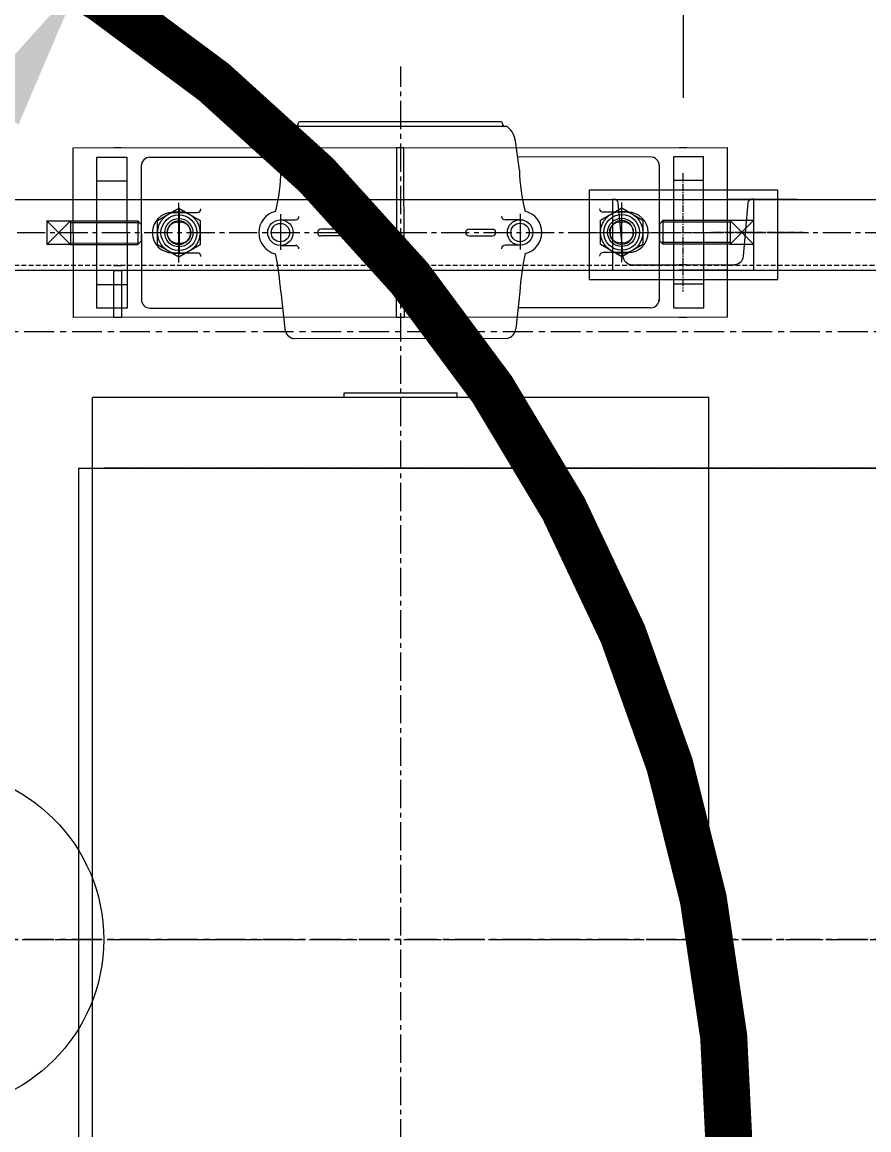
# Model space of a CAD drawing. Header units: millimetres. Extents: x -243837 to -5443, y 40 to 285140.
# Drawn here: x -189461 to -188113, y 40380 to 42142 of the extents above; entities that cross this region are included whole.
import ezdxf

# ---------------------------------------------------------------- set-up
doc = ezdxf.new("R2010")
doc.units = ezdxf.units.MM
for name, pattern in [('CENTER', [50.79999999999998, 31.75, -6.349999999999998, 6.349999999999998, -6.349999999999998]), ('CENTER2', [1.125, 0.75, -0.125, 0.125, -0.125]), ('HIDDEN', [0.375, 0.25, -0.125])]:
    doc.linetypes.add(name, pattern=pattern)
for name, color, linetype, lineweight in [('CEN', 1, 'CENTER', 9), ('R-CENTER', 1, 'CENTER2', 5), ('R-HIDDEN', 3, 'HIDDEN', 9), ('R-OBJECT', 2, 'Continuous', 20)]:
    doc.layers.add(name, color=color, linetype=linetype, lineweight=lineweight)
doc.styles.add('KA', font='romans.shx', dxfattribs={"width": 0.7})
doc.dimstyles.new('KAT', dxfattribs={"dimscale": 125, "dimtxt": 2.5, "dimasz": 2, "dimexe": 1, "dimexo": 0.06, "dimgap": 0.5, "dimtad": 1, "dimdec": 0, "dimzin": 0, "dimdsep": 46, "dimtxsty": 'KA', "dimcen": 1.5, "dimclrd": 1, "dimclre": 1, "dimclrt": 4, "dimadec": 0, "dimazin": 0, "dimtfac": 1, "dimtdec": 0, "dimtmove": 0, "dimatfit": 2, "dimfxl": 1.5, "dimtolj": 1, "dimtzin": 0, "dimarcsym": 0})

# ---------------------------------------------------------------- blocks, each defined once
blk = doc.blocks.new('*D986')
at = {"color": 1, "lineweight": -2, "transparency": 16777216}
for p, q in [((7448.748611658186, 10158.31451015653), (6916.63717729268, 10158.31451015653)), ((6996.63717729268, 9998.314510156528), (6996.63717729268, 9318.314510156531)), ((7448.748611658186, 9158.314510156531), (6916.63717729268, 9158.314510156531))]:
    blk.add_line(p, q, dxfattribs=at)
at = {"color": 1, "transparency": 16777216}
for points in [[(6969.970510626013, 9998.314510156528), (7023.303843959347, 9998.314510156528), (6996.63717729268, 10158.31451015653)], [(6969.970510626013, 9318.314510156531), (7023.303843959347, 9318.314510156531), (6996.63717729268, 9158.314510156531)]]:
    blk.add_solid(points, dxfattribs=at)
at = {"layer": 'DEFPOINTS', "color": 0, "transparency": 16777216}
for p in [(7528.748611658186, 10158.31451015653), (6996.63717729268, 9158.314510156531), (7528.748611658186, 9158.314510156531)]:
    blk.add_point(p, dxfattribs=at)
at = {"color": 4, "transparency": 16777216, "insert": (6996.63717729268, 9658.314510156531), "char_height": 200, "attachment_point": 5, "rotation": 90, "style": 'KA'}
blk.add_mtext('\\A1;1000\\P Belt Width', dxfattribs=at)
blk = doc.blocks.new('*D987')
at = {"color": 1, "lineweight": -2, "transparency": 16777216}
for p, q in [((7870.748611649818, 10669.01414613558), (7870.748611649818, 10893.42127120977)), ((8170.748611649004, 10551.13760602455), (8170.748611649004, 10893.42127120977)), ((7710.748611649818, 10813.42127120977), (7550.748611649818, 10813.42127120977)), ((7870.748611649818, 10813.42127120977), (8170.748611649004, 10813.42127120977)), ((8330.748611649004, 10813.42127120977), (8930.748611649004, 10813.42127120977))]:
    blk.add_line(p, q, dxfattribs=at)
at = {"color": 1, "transparency": 16777216}
for points in [[(7710.748611649818, 10840.08793787643), (7710.748611649818, 10786.7546045431), (7870.748611649818, 10813.42127120977)], [(8330.748611649004, 10840.08793787643), (8330.748611649004, 10786.7546045431), (8170.748611649004, 10813.42127120977)]]:
    blk.add_solid(points, dxfattribs=at)
at = {"layer": 'DEFPOINTS', "color": 0, "transparency": 16777216}
for p in [(7870.748611649818, 10813.42127120977), (7870.748611649818, 10589.01414613558, 155.7432989474138), (8170.748611649004, 10471.13760602455, 155.7432989474138)]:
    blk.add_point(p, dxfattribs=at)
at = {"color": 4, "transparency": 16777216, "insert": (8710.748611649004, 10953.42127120977), "char_height": 200, "attachment_point": 5, "style": 'KA'}
blk.add_mtext('\\A1;300', dxfattribs=at)
blk = doc.blocks.new('*D985')
at = {"color": 1, "lineweight": -2, "transparency": 16777216}
for p, q in [((7528.862988458448, 10672.01983736577), (8193.418063869318, 11711.23138108746)), ((6720.748611658082, 9408.314510159938), (7442.66412159974, 10537.22460246382))]:
    blk.add_line(p, q, dxfattribs=at)
at = {"color": 1, "transparency": 16777216}
blk.add_solid([(7420.19824911608, 10551.5910802736), (7465.1299940834, 10522.85812465403), (7528.862988458448, 10672.01983736577)], dxfattribs=at)
at = {"layer": 'DEFPOINTS', "color": 0, "transparency": 16777216}
for p in [(7528.862988458448, 10672.01983736577, 26.72208221779034), (6720.748611658082, 9408.314510159938, 26.72208221779034)]:
    blk.add_point(p, dxfattribs=at)
at = {"color": 4, "transparency": 16777216, "insert": (7885.116402350457, 11488.98257918033), "char_height": 200, "attachment_point": 5, "rotation": 57.40189524372321, "style": 'KA'}
blk.add_mtext('\\A1;R1500', dxfattribs=at)
blk = doc.blocks.new('RL41.234 NEW')
at = {"color": 1, "linetype": 'CENTER', "lineweight": 9}
for p, q in [((6810.715218419398, 10303.31451015793, 49.71910366080719), (12326.82389123757, 10303.31451015793, 42.87114522195419)), ((6810.715218419398, 9658.314510157928, 49.71910366080719), (12317.22564550881, 9658.314510157928, 42.88216957448506))]:
    blk.add_line(p, q, dxfattribs=at)
at = {"color": 2, "linetype": 'CENTER2'}
blk.add_line((12326.82389123757, 10158.31451015886, 327.1578708930293), (7555.593060922067, 10158.31451015886, 335.3536549290191), dxfattribs=at)
at = {"color": 6, "const_width": 50, "elevation": 47.42367024734764}
blk.add_lwpolyline([(8220.748611658084, 4158.314510163051), (8220.748611658084, 9408.31451015994, 0.4142135623730426), (6720.748611658317, 10908.31451015993), (4870.793231582225, 10908.31451016025)], format="xyb", dxfattribs=at)
blk.add_circle((7374.748611656323, 9658.314510157928, 34.90280000211161), 180.874993394129)
at = {"layer": 'CEN', "color": 1}
blk.add_line((10245.79323158432, 9658.314510155138, 47.42367024734764), (4495.793231586184, 9658.31451015886, 47.42367024734764), dxfattribs=at)
at = {"layer": 'R-CENTER', "ltscale": 40}
for p, q in [((7870.74861165855, 8582.71899180532, 62.14564262811839), (7870.748611657837, 10584.30963018907, 34.90280000211161)), ((6608.558553965137, 10408.31451015653, 34.90280000211161), (8973.539181002721, 10408.31451015653, 34.90280000211161)), ((6569.071398158863, 9658.314510156531, 34.90280000211161), (9000.000466521204, 9658.314510156531, 34.90280000211161))]:
    blk.add_line(p, q, dxfattribs=at)
at = {"layer": 'R-CENTER', "ltscale": 10}
for p, q in [((8170.241021261856, 10471.22339454306, 34.90280000211161), (8170.327455374718, 10345.57723251464, 34.90280000211161)), ((8068.271268070981, 10408.3126433968, 34.90280457634402), (8297.727156442896, 10408.4879836609, 34.90280000211161)), ((8068.735611253724, 10408.31451015653, 34.90280457634402), (8298.191559936226, 10408.31451015653, 34.90280000211161))]:
    blk.add_line(p, q, dxfattribs=at)
at = {"layer": 'R-HIDDEN', "ltscale": 20}
blk.add_line((6845.911596044272, 10373.71451015644, 34.90280000211161), (8745.911596046135, 10373.71451015644, 34.90280000211161), dxfattribs=at)
at = {"layer": 'R-OBJECT'}
for p, q in [((7976.765751694635, 10525.76721670119, 34.90280000211161), (7763.64120648925, 10525.6206047336, 34.90280000211161)), ((7983.720281998932, 10520.77253124317, 34.90280000211161), (7756.693554622427, 10520.61635572988, 34.90280000211161)), ((7762.008697047204, 10523.98584768282, 34.90280000211161), (7762.008764853075, 10523.88728019282, 34.90280000211161)), ((7978.400508745879, 10524.13470725821, 34.90280000211161), (7978.40057655175, 10524.03613976868, 34.90280000211161)), ((7743.746005525187, 10474.12866854587, 34.90280000211161), (7747.679559157536, 10502.72312105833, 34.90280000211161)), ((7996.731778138623, 10474.30270172436, 34.90280000211161), (7992.758887035146, 10502.89171526035, 34.90280000211161)), ((7523.22247890693, 10497.95521013079, 34.90280000211161), (8217.222314697996, 10498.4326243183, 34.90280000211161)), ((7523.346303913117, 10317.9552527211, 34.90280000211161), (7523.22247890693, 10497.95521013079, 34.90280000211161)), ((7574.222466838852, 10497.99029388198, 34.90280000211161), (7566.222468733162, 10497.98479054834, 34.90280000211161)), ((7874.222395855308, 10498.19666889137, 34.90280000211161), (7866.222397749618, 10498.19116555773, 34.90280000211161)), ((7866.222397749618, 10498.19116555773, 34.90280000211161), (7866.308112168059, 10373.59119503958, 34.90280000211161)), ((7874.308110275611, 10373.59669837322, 34.90280000211161), (7874.222395855308, 10498.19666889137, 34.90280000211161)), ((8166.222326764211, 10498.39754056664, 34.90280000211161), (8174.222324871764, 10498.40304390028, 34.90280000211161)), ((8217.222314697996, 10498.4326243183, 34.90280000211161), (8217.34613970232, 10318.43266690908, 34.90280000211161)), ((7548.2293521588, 10487.97241041403, 34.90280000211161), (7580.229344587147, 10487.99442374812, 34.90280000211161)), ((7548.339418829724, 10327.97244827229, 34.90280000211161), (7548.2293521588, 10487.97241041403, 34.90280000211161)), ((7580.229344587147, 10487.99442374812, 34.90280000211161), (7580.339411259934, 10327.99446160685, 34.90280000211161)), ((7595.42082629104, 10478.8466228993, 34.90280000211161), (7595.519439266369, 10335.49648846792, 34.90280000211161)), ((7604.572773170963, 10488.01117000323, 34.90280000211161), (7745.632245916247, 10488.10820719287, 34.90280000211161)), ((8135.885778767362, 10488.37666917791, 34.90280000211161), (7994.826306022078, 10488.27963198827, 34.90280000211161)), ((8145.050325871751, 10479.22472229892, 34.90280000211161), (8145.148938845217, 10335.87458786754, 34.90280000211161)), ((8192.229199779526, 10488.41542876711, 34.90280000211161), (8160.229207351178, 10488.39341543255, 34.90280000211161)), ((8160.229207351178, 10488.39341543255, 34.90280000211161), (8160.339274022102, 10328.39345329082, 34.90280000211161)), ((8192.33926645045, 10328.41546662537, 34.90280000211161), (8192.229199779526, 10488.41542876711, 34.90280000211161)), ((7548.246550076947, 10462.97241632933, 34.90280000211161), (7580.246542505294, 10462.99442966388, 34.90280000211161)), ((8192.246397697672, 10463.41543468241, 34.90280000211161), (8160.246405267462, 10463.39342134785, 34.90280000211161)), ((8070.683259518191, 10453.31431329403, 34.90280457634402), (8270.748611607894, 10453.46943531291, 34.90280272930399)), ((8070.683259518191, 10453.31431329403, 34.90280457634402), (8070.748611606032, 10358.31433577243, 34.90280457634402)), ((6695.911596044272, 10443.31451015653, 34.90280000211161), (8745.911596046135, 10443.31451015653, 34.90280000211161)), ((7612.775433932737, 10421.00717795327, 34.90280000211161), (7635.266492308423, 10434.01303406166, 34.90280000211161)), ((7635.306130907804, 10376.39182821441, 34.90280000211161), (7635.262598910675, 10439.67272797705, 34.90280000211161)), ((7635.266492308423, 10434.01303406166, 34.90280000211161), (7657.775423285857, 10421.03813420435, 34.90280000211161)), ((7635.451842139781, 10433.77375791933, 34.90280000211161), (7635.484247881293, 10386.66669732811, 34.90280000211161)), ((8082.775322725371, 10421.33049880074, 34.90280000211161), (8105.266381101057, 10434.33635490959, 34.90280000211161)), ((8105.081360648692, 10434.09682398302, 34.90280000211161), (8105.113766390205, 10386.9897633918, 34.90280000211161)), ((8105.306019698575, 10376.71514906188, 34.90280000211161), (8105.262487701446, 10439.99604882499, 34.90280000211161)), ((8105.266381101057, 10434.33635490959, 34.90280000211161), (8127.775312076628, 10421.36145505229, 34.90280000211161)), ((8217.260150115311, 10443.43263733214, 34.90280000211161), (8220.423133754477, 10443.43481320156, 34.90280000211161)), ((8220.423133754477, 10443.43481320156, 34.90280000211161), (8291.923116836071, 10443.48399924545, 34.90280000211161)), ((7495.275799076378, 10420.43596680056, 34.90280000211161), (7591.629942943648, 10420.50225044055, 34.90280000211161)), ((7495.275799076378, 10420.43596680056, 34.90280000211161), (7495.292996992663, 10395.43597271586, 34.90280000211161)), ((7520.292991078764, 10395.45317063354, 34.90280000211161), (7495.275799076378, 10420.43596680056, 34.90280000211161)), ((7495.292996992663, 10395.43597271586, 34.90280000211161), (7520.275793160617, 10420.45316471824, 34.90280000211161)), ((7520.275793160617, 10420.45316471824, 34.90280000211161), (7520.292991078764, 10395.45317063354, 34.90280000211161)), ((7591.629942943648, 10420.50225044055, 34.90280000211161), (7591.647140861794, 10395.50225635631, 34.90280000211161)), ((7591.629942943648, 10420.50225044055, 34.90280000211161), (7595.278283444539, 10416.85892599974, 34.90280000211161)), ((7612.793306532622, 10395.02642198711, 34.90280000211161), (7612.775433932737, 10421.00717795327, 34.90280000211161)), ((7628.565548359722, 10429.47174293747, 34.90280000211161), (7655.030398194984, 10429.48994855363, 34.90280000211161)), ((7657.775423285857, 10421.03813420435, 34.90280000211161), (7657.793295885742, 10395.0573782382, 34.90280000211161)), ((7743.090365519121, 10427.67992487656, 34.90280000211161), (7743.116285640121, 10390.00077778719, 34.90280000211161)), ((7743.094523665801, 10421.63537770942, 34.90280000211161), (7759.095846028373, 10421.64638528893, 34.90280000211161)), ((7997.455481388912, 10421.81035690069, 34.90280000211161), (7981.454159024477, 10421.79934932118, 34.90280000211161)), ((7997.451323242232, 10427.85490406783, 34.90280000211161), (7997.477243363232, 10390.17575697847, 34.90280000211161)), ((8082.793195323393, 10395.34974283458, 34.90280000211161), (8082.775322725371, 10421.33049880074, 34.90280000211161)), ((8111.973566766203, 10429.80428746309, 34.90280000211161), (8085.508716930941, 10429.78608184693, 34.90280000211161)), ((8127.775312076628, 10421.36145505229, 34.90280000211161), (8127.793184676513, 10395.38069908613, 34.90280000211161)), ((8148.921477747455, 10420.88562068356, 34.90280000211161), (8145.27815330711, 10417.23728018314, 34.90280000211161)), ((8245.275621616587, 10420.95190432355, 34.90280000211161), (8148.921477747455, 10420.88562068356, 34.90280000211161)), ((8148.921477747455, 10420.88562068356, 34.90280000211161), (8148.938675665602, 10395.88562659839, 34.90280000211161)), ((8220.275627530486, 10420.93470640587, 34.90280000211161), (8220.292825448632, 10395.93471232116, 34.90280000211161)), ((8245.292819532871, 10395.95191023884, 34.90280000211161), (8220.275627530486, 10420.93470640587, 34.90280000211161)), ((8220.292825448632, 10395.93471232116, 34.90280000211161), (8245.275621616587, 10420.95190432355, 34.90280000211161)), ((8245.275621616587, 10420.95190432355, 34.90280000211161), (8245.292819532871, 10395.95191023884, 34.90280000211161)), ((7520.276892126843, 10418.8556390541, 34.90280000211161), (7593.228567573547, 10418.9058237417, 34.90280000211161)), ((7595.278283444539, 10416.85892599974, 34.90280000211161), (7595.290465304002, 10399.15059685627, 34.90280000211161)), ((7633.630340517804, 10419.02104185488, 34.90280000211161), (7637.293639314667, 10419.02356189968, 34.90280000211161)), ((7810.903955416128, 10411.76411756327, 34.90280000211161), (7786.042140310004, 10411.7470147015, 34.90280000211161)), ((7943.286174898341, 10411.85518552422, 34.90280000211161), (7968.147990006328, 10411.872288386, 34.90280000211161)), ((8106.923157821715, 10419.34662796337, 34.90280000211161), (8103.259859026715, 10419.34410791857, 34.90280000211161)), ((8145.27815330711, 10417.23728018314, 34.90280000211161), (8145.290335164711, 10399.52895103967, 34.90280000211161)), ((8220.276726496711, 10419.33718074219, 34.90280000211161), (8147.325051048145, 10419.28699605459, 34.90280000211161)), ((7520.291892112538, 10397.05069629721, 34.90280000211161), (7593.243567561105, 10397.10088098481, 34.90280000211161)), ((7591.647140861794, 10395.50225635631, 34.90280000211161), (7595.290465304002, 10399.15059685627, 34.90280000211161)), ((7633.645460787535, 10397.04124907603, 34.90280000211161), (7637.308759584397, 10397.04376912083, 34.90280000211161)), ((7810.908923588067, 10404.54206540029, 34.90280000211161), (7786.047108480081, 10404.52496253852, 34.90280000211161)), ((7943.291143072143, 10404.63313336124, 34.90280000211161), (7968.152958178267, 10404.65023622302, 34.90280000211161)), ((8106.938278091446, 10397.36683518452, 34.90280000211161), (8103.274979294583, 10397.36431513926, 34.90280000211161)), ((8148.938675665602, 10395.88562659839, 34.90280000211161), (8145.290335164711, 10399.52895103967, 34.90280000211161)), ((8220.291726482406, 10397.5322379853, 34.90280000211161), (8147.340051037565, 10397.4820532977, 34.90280000211161)), ((7520.292991078764, 10395.45317063354, 34.90280000211161), (7495.292996994525, 10395.43597271586, 34.90280000211161)), ((7520.292991078764, 10395.45317063354, 34.90280000211161), (7591.647140861794, 10395.50225635631, 34.90280000211161)), ((7635.302237508193, 10382.05152212981, 34.90280000211161), (7612.793306532622, 10395.02642198711, 34.90280000211161)), ((7628.59505184491, 10386.58358957631, 34.90280000211161), (7655.059901678309, 10386.60179519247, 34.90280000211161)), ((7657.793295885742, 10395.0573782382, 34.90280000211161), (7635.302237508193, 10382.05152212981, 34.90280000211161)), ((7743.113137222201, 10394.57752013871, 34.90280000211161), (7759.114459586635, 10394.58852771822, 34.90280000211161)), ((7997.474094943449, 10394.75249932999, 34.90280000211161), (7981.472772580877, 10394.74149175048, 34.90280000211161)), ((8105.302126300827, 10382.37484297728, 34.90280000211161), (8082.793195323393, 10395.34974283458, 34.90280000211161)), ((8112.003070249528, 10386.9161341024, 34.90280000211161), (8085.538220416129, 10386.89792848578, 34.90280000211161)), ((8127.793184676513, 10395.38069908613, 34.90280000211161), (8105.302126300827, 10382.37484297728, 34.90280000211161)), ((8220.292825448632, 10395.93471232116, 34.90280000211161), (8148.938675665602, 10395.88562659839, 34.90280000211161)), ((8220.292825448632, 10395.93471232116, 34.90280000211161), (8245.292819532871, 10395.95191023884, 34.90280000211161)), ((7566.308183153466, 10373.38482003067, 34.90280000211161), (7574.308181261018, 10373.3903233643, 34.90280000211161)), ((7866.308112168059, 10373.59119503958, 34.90280000211161), (7874.308110275611, 10373.59669837322, 34.90280000211161)), ((8116.661456817135, 10373.76341732651, 34.90280000211161), (8170.471024587125, 10373.80043383514, 34.90280000211161)), ((8174.308039292067, 10373.8030733826, 34.90280000211161), (8166.308041184515, 10373.79757004896, 34.90280000211161)), ((6695.911596044272, 10368.31451015653, 34.90280000211161), (8895.911596046135, 10368.31451015653, 34.90280000211161)), ((8160.31175735344, 10368.39344382625, 34.90280000211161), (7523.311908078686, 10367.95524089051, 34.90280000211161)), ((7566.311897903055, 10367.98482130853, 34.90280000211161), (7574.311896010608, 10367.99032464171, 34.90280000211161)), ((7566.346293737486, 10317.98483313912, 34.90280000211161), (7566.311897903055, 10367.98482130853, 34.90280000211161)), ((7574.311896010608, 10367.99032464171, 34.90280000211161), (7574.346291845039, 10317.99033647275, 34.90280000211161)), ((7866.311826919511, 10368.19119631745, 34.90280000211161), (7874.311825027064, 10368.19669965109, 34.90280000211161)), ((7866.346222753942, 10318.1912081485, 34.90280000211161), (7866.311826919511, 10368.19119631745, 34.90280000211161)), ((7874.311825027064, 10368.19669965109, 34.90280000211161), (7874.346220861495, 10318.19671148168, 34.90280000211161)), ((8098.97475625512, 10368.3512490691, 34.90280000211161), (8170.474739336714, 10368.40043511301, 34.90280000211161)), ((8174.311754041657, 10368.40307466, 34.90280000211161), (8166.311755934104, 10368.39757132636, 34.90280000211161)), ((8217.31174386789, 10368.43265507802, 34.90280000211161), (8170.311754987881, 10368.40032299342, 34.90280000211161)), ((8217.31174386789, 10368.43265507802, 34.90280000211161), (8220.474727505192, 10368.43483094791, 34.90280000211161)), ((8220.474727505192, 10368.43483094791, 34.90280000211161), (8291.974710588649, 10368.48401699181, 34.90280000211161)), ((7548.32222091344, 10352.972442357, 34.90280000211161), (7580.322213341788, 10352.99445569155, 34.90280000211161)), ((8070.748611606032, 10358.31433577243, 34.90280457634402), (8270.91159595859, 10358.46952495364, 34.90280272930399)), ((8192.322068532303, 10353.41546071008, 34.90280000211161), (8160.322076105818, 10353.39344737552, 34.90280000211161)), ((7743.405596309647, 10345.18841797825, 34.90280000211161), (7747.81489094843, 10305.99616355369, 34.90280000211161)), ((7997.249587294951, 10345.36304153934, 34.90280000211161), (7992.894218826041, 10306.16475775571, 34.90280000211161)), ((7580.339411259934, 10327.99446160685, 34.90280000211161), (7548.339418829724, 10327.97244827229, 34.90280000211161)), ((7604.682839841887, 10328.01120786196, 34.90280000211161), (7745.742312589035, 10328.10824505113, 34.90280000211161)), ((8135.995845438287, 10328.37670703618, 34.90280000211161), (7994.936372693002, 10328.27966984654, 34.90280000211161)), ((8160.339274022102, 10328.39345329082, 34.90280000211161), (8192.33926645045, 10328.41546662537, 34.90280000211161)), ((8217.34613970232, 10318.43266690908, 34.90280000211161), (7523.346303913117, 10317.9552527211, 34.90280000211161)), ((7574.346291845039, 10317.99033647275, 34.90280000211161), (7566.346293737486, 10317.98483313912, 34.90280000211161)), ((7874.346220861495, 10318.19671148168, 34.90280000211161), (7866.346222753942, 10318.1912081485, 34.90280000211161)), ((8166.346151770398, 10318.39758315742, 34.90280000211161), (8174.346149877951, 10318.40308649106, 34.90280000211161)), ((7983.875063986823, 10295.77152130952, 34.90280000211161), (7756.848336610317, 10295.61534579623, 34.90280000211161)), ((8197.748611658186, 10233.31451015653, 34.90280000211161), (7543.748611658186, 10233.31451015653, 34.90280000211161)), ((7810.748611658186, 10233.31451015653, 34.90280000211161), (7810.748611658186, 10238.31451015653, 34.90280000211161)), ((7810.748611658186, 10238.31451015653, 34.90280000211161), (7930.748611658186, 10238.314510157, 34.90280000211161)), ((7930.748611658186, 10233.31451015653, 34.90280000211161), (7930.748611658186, 10238.31451015653, 34.90280000211161)), ((7528.748611658186, 10158.31451015653, 34.90280000211161), (7528.748611658186, 9158.314510156531, 34.90280000211161)), ((7528.748611658186, 10158.31451015653, 34.90280000211161), (8875.634447620556, 10158.31451015653, 34.90280000211161))]:
    blk.add_line(p, q, dxfattribs=at)
at = {"layer": 'R-OBJECT', "linetype": 'Continuous'}
for p, q in [((8270.748611607894, 10453.46943531291, 34.90280272930399), (8270.748611607894, 10358.46941283405, 34.90280272930399)), ((7543.748611658186, 9083.314510156531, 34.90280000211161), (7543.748611658186, 10233.31451015653, 34.90280000211161)), ((8197.748611658186, 9083.314510156531, 34.90280000211161), (8197.748611658186, 10233.31451015653, 34.90280000211161))]:
    blk.add_line(p, q, dxfattribs=at)
at = {"layer": 'R-OBJECT', "elevation": 34.90280000211161}
blk.add_lwpolyline([(8243.150556295484, 10443.45044777881, 0.3888787318529898), (8239.168290288493, 10439.7963304181), (8234.236257371798, 10382.97274374649, -0.3888787318529896), (8224.280592357114, 10373.83745034424), (8116.661456817135, 10373.76341732651, -0.3888787318529897), (8106.693232585982, 10382.88500474965), (8101.683024565995, 10439.70175198572, 0.3888787318529898), (8097.695734874651, 10443.35038695497), (8095.423163329557, 10443.34882361455), (8095.474757083997, 10368.3488413609), (8245.474721591294, 10368.45202886512), (8245.423127838716, 10443.45201111924)], format="xyb", close=True, dxfattribs=at)
at = {"layer": 'R-OBJECT'}
for centre, radius in [((7635.284364910171, 10408.03227809597, 34.90280000211161), 22.50000000000125), ((7635.284364910171, 10408.03227809597, 34.90280000211161), 19.00000000000082), ((7635.284364910171, 10408.03227809597, 34.90280000211161), 15.00000000000065), ((7743.103830443069, 10408.1064489243, 34.90280000211161), 13.52893198653272), ((7997.46478816618, 10408.28142811557, 34.90280000211161), 13.52893198653272), ((8105.284253700942, 10408.35559894344, 34.90280000211161), 22.50000000000125), ((8105.284253700942, 10408.35559894344, 34.90280000211161), 19.00000000000082), ((8105.284253700942, 10408.35559894344, 34.90280000211161), 15.00000000000065), ((7743.103830443069, 10408.1064489243, 34.90280000211161), 9.771332555885486), ((7997.46478816618, 10408.28142811557, 34.90280000211161), 9.771332555885486)]:
    blk.add_circle(centre, radius, dxfattribs=at)
for centre, radius, start, end in [((7976.766875499234, 10524.13358345454, 34.90280000211161), 1.633633633633702, 0.03941467682766006, 90.03941467776497), ((7772.00758995612, 10501.68458448363, 34.90280000211161), 24.35018769294052, 128.9696252756237, 177.5555910277422), ((7758.741498359785, 10523.88503258502, 34.90280000211161), 3.267267267267405, 270.039414677765, 0.03941467682766006), ((7763.642330293849, 10523.98697148649, 34.90280000211161), 1.633633633633702, 90.03941467776497, 180.0394146768276), ((7981.667843046904, 10524.03838737601, 34.90280000211161), 3.267267267267405, 180.0394146768276, 270.039414677765), ((7968.432308118165, 10501.81970835909, 34.90280000211161), 24.35018769294052, 2.523238428575074, 51.1092041591133), ((7604.579073283196, 10478.852923012, 34.90280000211161), 9.15824915824955, 90.03941467776497, 180.0394146768276), ((8135.892078879595, 10479.21842218669, 34.90280000211161), 9.15824915824955, 0.03941467682766006, 90.03941467776497), ((7548.125640203551, 10478.30131402066, 34.90280000211161), 195.6648621965826, 345.8856164653578, 358.7780478907824), ((8192.346217450991, 10478.74448421703, 34.90280000211161), 195.6648621965826, 181.3007815687962, 194.1932130099023), ((7655.027878149718, 10433.15324735002, 34.90280000211161), 3.663299663299821, 270.039414677765, 0.03941467682766006), ((8085.506196887538, 10433.44938064333, 34.90280000211161), 3.663299663299821, 180.0394146768276, 270.039414677765), ((7628.580300101385, 10408.02766625689, 34.90280000211161), 21.44408175448273, 90.03941467776497, 270.039414677765), ((7635.284364910171, 10408.03227809597, 34.90280000211161), 12.50000000000053, 144.8760270234803, 130.484181449252), ((7743.103830443069, 10408.1064489243, 34.90280000211161), 23.07848781872021, 103.0732852859351, 257.0055442595133), ((7759.09332598497, 10425.30968408532, 34.90280000211161), 3.663299663299821, 270.039414677765, 0.03941467682766006), ((7981.451638979212, 10425.46264811804, 34.90280000211161), 3.663299663299821, 180.0394146768276, 270.039414677765), ((7997.46478816618, 10408.28142811557, 34.90280000211161), 23.07848781872021, 283.0732852859351, 77.00554425951334), ((8105.284253700942, 10408.35559894344, 34.90280000211161), 12.50000000000053, 144.8760270234803, 130.484181449252), ((8111.988318507865, 10408.36021078298, 34.90280000211161), 21.44408175448273, 270.039414677765, 90.03941467776497), ((7633.637900651738, 10408.03114546522, 34.90280000211161), 10.98989898989945, 90.03941467776497, 270.039414677765), ((7637.301199448601, 10408.03366551049, 34.90280000211161), 10.98989898989945, 270.039414677765, 90.03941467776497), ((7786.044624395043, 10408.13598862024, 34.90280000211161), 3.611026936026902, 90.03941467776497, 270.039414677765), ((7810.906439503029, 10408.15309148201, 34.90280000211161), 3.611026936026902, 270.039414677765, 90.03941467776497), ((7943.288658985242, 10408.2441594425, 34.90280000211161), 3.611026936026902, 90.03941467776497, 270.039414677765), ((7968.150474091366, 10408.26126230428, 34.90280000211161), 3.611026936026902, 270.039414677765, 90.03941467776497), ((8103.267419160649, 10408.35421152891, 34.90280000211161), 10.98989898989945, 90.03941467776497, 270.039414677765), ((8106.930717957512, 10408.35673157418, 34.90280000211161), 10.98989898989945, 270.039414677765, 90.03941467776497), ((7655.062421721712, 10382.93849639607, 34.90280000211161), 3.663299663299821, 0.03941467682766006, 90.03941467776497), ((7473.456913492948, 10329.11319143431, 34.90280000211161), 270.4268926385711, 3.407893096294079, 12.06084147739828), ((7759.116979630038, 10390.92522892183, 34.90280000211161), 3.663299663299821, 0.03941467682766006, 90.03941467776497), ((7981.47529262428, 10391.07819295408, 34.90280000211161), 3.663299663299821, 90.03941467776497, 180.0394146768276), ((8267.220131443188, 10329.65923453461, 34.90280000211161), 270.4268926385711, 168.0179880355956, 176.6709363798189), ((8085.540740461394, 10383.23462968938, 34.90280000211161), 3.663299663299821, 90.03941467776497, 180.0394146768276), ((7604.676539729655, 10337.16945485318, 34.90280000211161), 9.15824915824955, 180.0394146768276, 270.039414677765), ((8135.989545326054, 10337.5349540274, 34.90280000211161), 9.15824915824955, 270.039414677765, 0.03941467682766006), ((7759.800033231571, 10307.30481504569, 34.90280000211161), 12.05637608381236, 186.231410505997, 255.828535620076), ((7980.907287401453, 10307.45691845346, 34.90280000211161), 12.05637608381236, 284.2502936705862, 353.8474189772188)]:
    blk.add_arc(centre, radius, start, end, dxfattribs=at)
dim = blk.add_radius_dim(center=(6720.748611658082, 9408.314510159938, 47.42367024734764), mpoint=(7528.862988458448, 10672.01983736577, 47.42367024734764), dimstyle='KAT', override={"dimscale": 80, "dimexo": 1, "dimfxl": 0.18, "dimarcsym": 1})
dim.commit()
dim.dimension.update_dxf_attribs({"geometry": '*D985', "text_midpoint": (8003.062232889672, 11413.55857067896, 20.70158802955731), "dimtype": 132})
dim = blk.add_linear_dim(base=(7870.748611649818, 10813.42127120977, -120.8404989453022), p1=(8170.748611649004, 10471.13760602455, 34.90280000211161), p2=(7870.748611649818, 10589.01414613558, 34.90280000211161), angle=180, dimstyle='KAT', override={"dimscale": 80, "dimexo": 1, "dimfxl": 0.18, "dimarcsym": 1})
dim.commit()
dim.dimension.update_dxf_attribs({"geometry": '*D987', "text_midpoint": (8710.748611649004, 10813.42127120977, -120.8404989453022), "dimtype": 128})
dim = blk.add_linear_dim(base=(6996.63717729268, 9158.314510156531, 34.90280000211161), p1=(7528.748611658186, 10158.31451015653, 34.90280000210852), p2=(7528.748611658186, 9158.314510156531, 34.9028000021158), angle=90, text='<>\\X Belt Width', dimstyle='KAT', override={"dimscale": 80, "dimexo": 1, "dimfxl": 0.18, "dimarcsym": 1})
dim.commit()
dim.dimension.update_dxf_attribs({"geometry": '*D986', "text_midpoint": (6996.63717729268, 9658.314510156531, 34.90280000211161), "dimtype": 128})

msp = doc.modelspace()

# ---------------------------------------------------------------- block references
at = {"layer": 'R-OBJECT', "ltscale": 10, "xscale": 1.5, "yscale": 1.5, "zscale": 1.5}
msp.add_blockref('RL41.234 NEW', (-200664.5814893119, 26194.76589351025, -23.71183512367384), dxfattribs=at)

doc.saveas('drawing.dxf')
